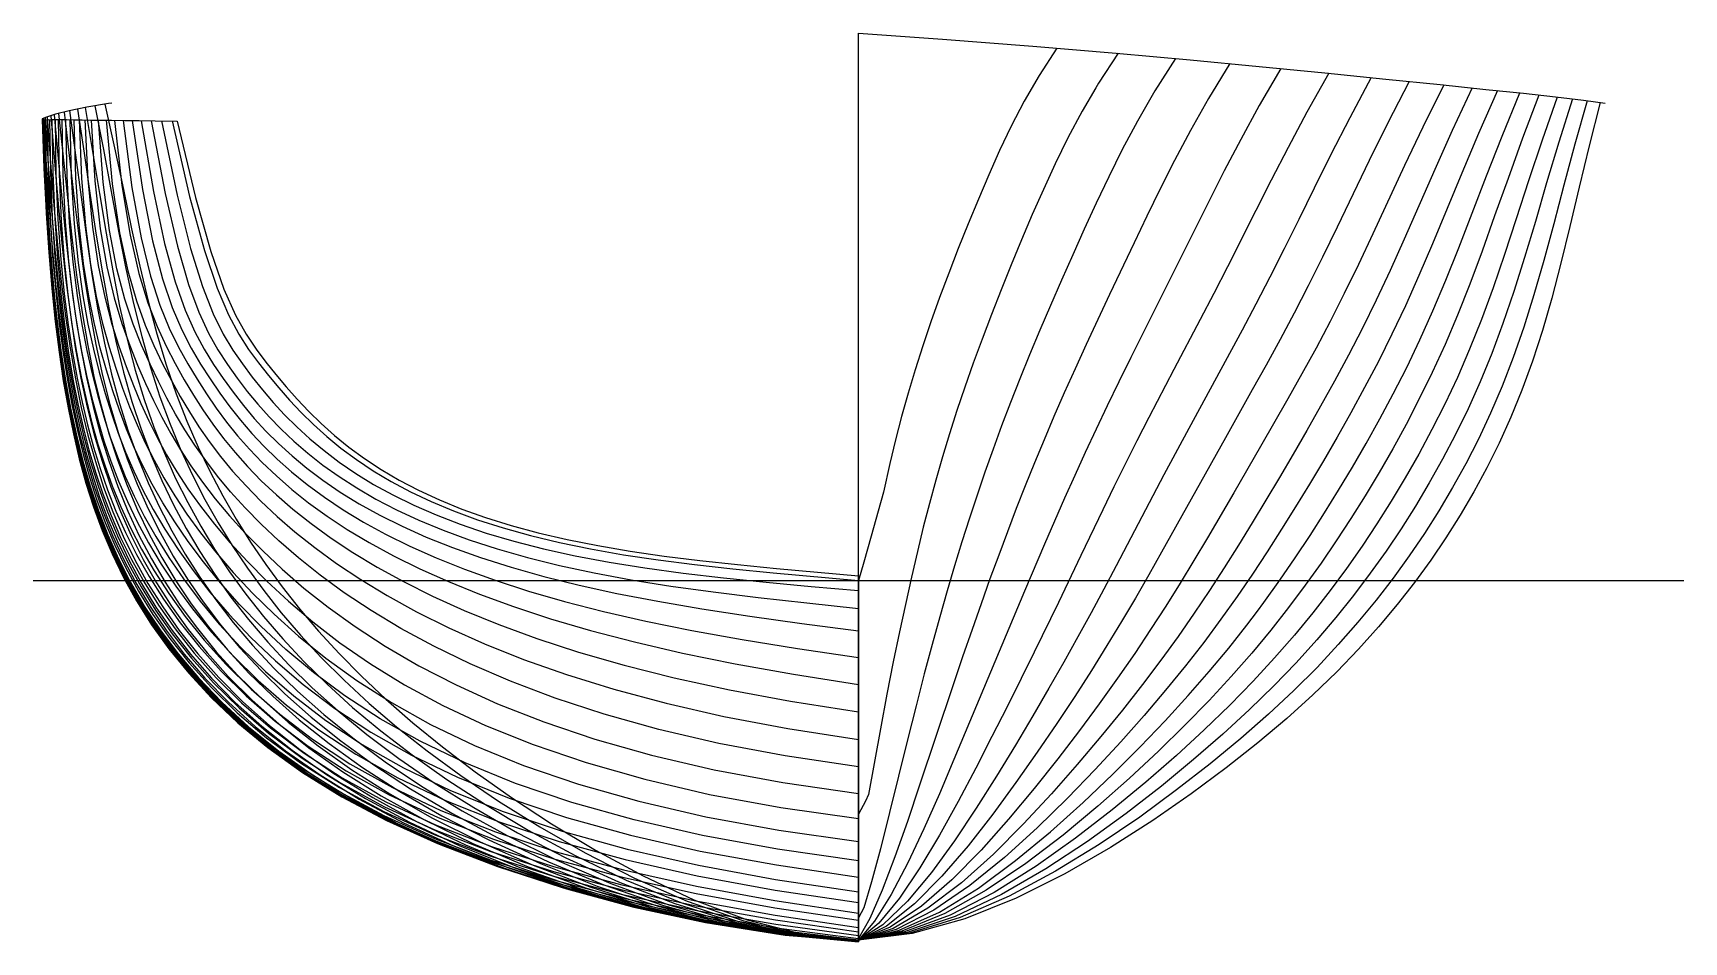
# Model space of a CAD drawing. Header units: metres. Extents: x -6.7 to 6.7, y 0.1 to 7.4.
import ezdxf

# ---------------------------------------------------------------- set-up
doc = ezdxf.new("R2010")
doc.units = ezdxf.units.M

msp = doc.modelspace()

# ---------------------------------------------------------------- linework, layer by layer
at = {"layer": 'EDGES', "color": 253}
for points in [[(0, 0.29896), (0, 0.445247), (0, 0.667269), (0, 0.938603), (0, 1.237254), (0, 1.54566), (0, 1.850691), (0, 2.143646), (0, 2.420259), (0, 2.680504), (0, 2.926524), (0, 3.160554), (0, 3.384736), (0, 3.811632), (0, 4.018148), (0, 4.222416), (0, 4.426084), (0, 4.63052), (0, 4.836653), (0, 5.044955), (0, 5.255441), (0, 5.46767), (0, 5.680744), (0, 5.893308), (0, 6.103593), (0, 6.309884), (0, 6.510982), (0, 6.70625), (0, 6.895614), (0, 7.079558), (0, 7.25913), (0, 7.435937)], [(0, 7.435937), (0.680876, 7.385799), (1.411377, 7.329297), (2.086032, 7.273274), (2.687322, 7.219218), (3.245512, 7.165858), (3.77652, 7.113172), (4.272321, 7.062998), (4.710968, 7.018083), (5.080762, 6.979774), (5.386527, 6.94742), (5.645722, 6.918779), (5.873347, 6.891575), (6.048967, 6.867767)], [(-6.048967, 6.867767), (-6.075681, 6.864145), (-6.251, 6.835554), (-6.395004, 6.806198), (-6.504317, 6.7782), (-6.576745, 6.755227), (-6.612203, 6.740338), (-6.613647, 6.733821), (-6.587095, 6.733076), (-6.540361, 6.734286), (-6.481097, 6.734999), (-6.416458, 6.734523), (-6.35191, 6.733408), (-6.288364, 6.732187), (-6.221439, 6.731055), (-6.143277, 6.72993), (-6.04952, 6.728716), (-5.942201, 6.727414), (-5.827119, 6.726088), (-5.696809, 6.724698), (-5.519534, 6.722975)], [(-5.519534, 6.722975), (-5.370873, 6.104796), (-5.246418, 5.667145), (-5.140092, 5.362137), (-5.046553, 5.149298), (-4.961188, 4.995554), (-4.880117, 4.875242), (-4.800194, 4.770102), (-4.719002, 4.669282), (-4.634831, 4.569025), (-4.546385, 4.469295), (-4.452486, 4.370391), (-4.352052, 4.272641), (-4.244094, 4.176404), (-4.127717, 4.082066), (-4.002118, 3.990043), (-3.866592, 3.900779), (-3.720521, 3.814746), (-3.563352, 3.732395), (-3.394565, 3.654116), (-3.213669, 3.580232), (-3.020208, 3.511001), (-2.813753, 3.446615), (-2.593909, 3.387199), (-2.360311, 3.332812), (-2.112633, 3.283442), (-1.85069, 3.238932), (-1.574537, 3.198911), (-1.284479, 3.162789), (-0.981069, 3.129754), (-0.66511, 3.098774), (0, 3.037749)], [(0, 3.037749), (0, 2.889309), (0, 2.57757), (0, 2.201258), (0, 1.823148), (0, 1.476663), (0, 1.176077), (0, 0.918284), (0, 0.690108), (0, 0.485902), (0, 0.312113), (0, 0.183299), (0, 0.106754), (0, 0.076126), (0, 0.073165), (0, 0.085481), (0, 0.087994), (0, 0.08862), (0, 0.088391)], [(0, 0.088391), (0, 0.088225), (0, 0.087675), (0, 0.088691), (0, 0.096505), (0, 0.123258), (0, 0.182842), (0, 0.261522), (0, 0.29896)]]:
    msp.add_lwpolyline(points, dxfattribs=at)
at = {"layer": 'GRID', "color": 2}
msp.add_lwpolyline([(-6.686454, 3), (6.686454, 3)], dxfattribs=at)
at = {"layer": 'ST1', "color": 80}
msp.add_lwpolyline([(-6.483357, 6.734972), (-6.4756, 6.291361), (-6.45835, 5.915732), (-6.434018, 5.594779), (-6.404496, 5.316874), (-6.371165, 5.072032), (-6.334898, 4.851875), (-6.296065, 4.649626), (-6.254531, 4.460096), (-6.209673, 4.279638), (-6.160544, 4.105532), (-6.106047, 3.935381), (-6.044946, 3.767057), (-5.975869, 3.598698), (-5.897308, 3.428708), (-5.807617, 3.255758), (-5.705014, 3.078786), (-5.587571, 2.897005), (-5.453106, 2.71001), (-5.299075, 2.517878), (-5.122558, 2.321181), (-4.920265, 2.120986), (-4.688528, 1.918857), (-4.423307, 1.716853), (-4.120191, 1.517525), (-3.774474, 1.323879), (-3.382021, 1.138877), (-2.940126, 0.964953), (-2.447597, 0.803965), (-1.904753, 0.657198), (-1.313417, 0.525362), (-0.676906, 0.408584), (0, 0.306405)], dxfattribs=at)
at = {"layer": 'ST10', "color": 80}
msp.add_lwpolyline([(-6.553757, 6.733939), (-6.545707, 6.309416), (-6.530274, 5.941206), (-6.509092, 5.618999), (-6.483407, 5.333744), (-6.454097, 5.077606), (-6.421668, 4.843934), (-6.386267, 4.627245), (-6.347682, 4.423205), (-6.305348, 4.22859), (-6.258434, 4.040868), (-6.205924, 3.857791), (-6.146624, 3.677355), (-6.079162, 3.497804), (-6.001986, 3.317627), (-5.913366, 3.135562), (-5.811395, 2.950593), (-5.693976, 2.761962), (-5.558741, 2.569265), (-5.402963, 2.372541), (-5.223551, 2.172288), (-5.017044, 1.969455), (-4.779622, 1.765447), (-4.507093, 1.562122), (-4.194907, 1.361789), (-3.838242, 1.167178), (-3.433076, 0.981062), (-2.977251, 0.805901), (-2.470571, 0.643804), (-1.914802, 0.496533), (-1.313675, 0.3655), (-0.672868, 0.251767), (0, 0.156025)], dxfattribs=at)
at = {"layer": 'ST11', "color": 80}
msp.add_lwpolyline([(-6.572264, 6.73346), (-6.56358, 6.315339), (-6.548189, 5.949967), (-6.527484, 5.627904), (-6.502516, 5.340852), (-6.474001, 5.081612), (-6.442329, 4.844055), (-6.407569, 4.623098), (-6.369471, 4.414691), (-6.327474, 4.215771), (-6.280768, 4.023903), (-6.228353, 3.836916), (-6.169043, 3.652871), (-6.10147, 3.470064), (-6.024079, 3.287024), (-5.93513, 3.102515), (-5.832696, 2.91554), (-5.714659, 2.725344), (-5.578624, 2.531512), (-5.421841, 2.334058), (-5.241195, 2.133435), (-5.033208, 1.930532), (-4.79404, 1.726676), (-4.519487, 1.523632), (-4.204982, 1.323595), (-3.8457, 1.129172), (-3.437673, 0.943063), (-2.978909, 0.767767), (-2.469498, 0.605547), (-1.911613, 0.458441), (-1.309508, 0.328255), (-0.669509, 0.216562), (0, 0.124688)], dxfattribs=at)
at = {"layer": 'ST12', "color": 80}
msp.add_lwpolyline([(-6.589105, 6.733133), (-6.579435, 6.321362), (-6.56373, 5.958865), (-6.543151, 5.637064), (-6.518552, 5.348398), (-6.490495, 5.086284), (-6.459251, 4.845093), (-6.424809, 4.620128), (-6.386878, 4.407611), (-6.344895, 4.204644), (-6.298064, 4.008891), (-6.245395, 3.818262), (-6.185713, 3.630887), (-6.11765, 3.445118), (-6.039652, 3.259527), (-5.949973, 3.072907), (-5.846681, 2.884276), (-5.727647, 2.692882), (-5.590466, 2.498297), (-5.432382, 2.300503), (-5.25028, 2.099902), (-5.040684, 1.897315), (-4.79976, 1.693981), (-4.523315, 1.491554), (-4.206797, 1.292104), (-3.845402, 1.098094), (-3.435234, 0.912144), (-2.974466, 0.736798), (-2.463449, 0.574506), (-1.904711, 0.42763), (-1.302951, 0.298441), (-0.665039, 0.189114), (0, 0.101718)], dxfattribs=at)
at = {"layer": 'ST13', "color": 80}
msp.add_lwpolyline([(0, 0.729509), (-0.657087, 0.823952), (-1.263012, 0.934901), (-1.817943, 1.061596), (-2.322615, 1.202963), (-2.778368, 1.357595), (-3.187176, 1.523737), (-3.551665, 1.699277), (-3.875124, 1.881747), (-4.161469, 2.068352), (-4.414785, 2.256353), (-4.638862, 2.443439), (-4.837146, 2.62776), (-5.01274, 2.807927), (-5.168399, 2.983009), (-5.306533, 3.152526), (-5.429202, 3.316452), (-5.538136, 3.475205), (-5.634878, 3.62955), (-5.720921, 3.780512), (-5.797729, 3.929367), (-5.866728, 4.077643), (-5.929311, 4.227127), (-5.986828, 4.379859), (-6.040594, 4.538143), (-6.091847, 4.704631), (-6.141413, 4.883321), (-6.191306, 5.09005), (-6.234903, 5.304996), (-6.276676, 5.567824), (-6.31246, 5.882522), (-6.339263, 6.264968), (-6.353331, 6.733432)], dxfattribs=at)
at = {"layer": 'ST14', "color": 80}
msp.add_lwpolyline([(-5.809711, 6.725902), (-5.71143, 6.152443), (-5.620784, 5.730199), (-5.535858, 5.420749), (-5.455083, 5.191765), (-5.377063, 5.016765), (-5.30048, 4.874977), (-5.224044, 4.751285), (-5.146473, 4.636206), (-5.066491, 4.525663), (-4.982836, 4.418478), (-4.894289, 4.313867), (-4.799675, 4.211214), (-4.69786, 4.110073), (-4.587753, 4.010167), (-4.468305, 3.91139), (-4.338512, 3.813807), (-4.197409, 3.717648), (-4.044053, 3.623223), (-3.877504, 3.530834), (-3.696821, 3.440769), (-3.501068, 3.353305), (-3.289307, 3.268708), (-3.060606, 3.187235), (-2.814041, 3.109136), (-2.548671, 3.034648), (-2.263307, 2.963889), (-1.956273, 2.896749), (-1.625377, 2.832861), (-1.267908, 2.771585), (-0.880594, 2.711982), (-0.459526, 2.652788), (0, 2.592389)], dxfattribs=at)
at = {"layer": 'ST15', "color": 80}
msp.add_lwpolyline([(-5.8844, 6.726748), (-5.799949, 6.168855), (-5.717432, 5.753155), (-5.636808, 5.444127), (-5.558005, 5.211779), (-5.480783, 5.031446), (-5.404676, 4.883693), (-5.328957, 4.754276), (-5.252626, 4.634133), (-5.174428, 4.519178), (-5.09299, 4.408014), (-5.006977, 4.299638), (-4.915103, 4.193242), (-4.816131, 4.088201), (-4.708871, 3.984086), (-4.592183, 3.880653), (-4.464976, 3.777854), (-4.326202, 3.67582), (-4.174832, 3.574783), (-4.009814, 3.47498), (-3.830081, 3.376655), (-3.634545, 3.280052), (-3.422101, 3.185421), (-3.19163, 3.09302), (-2.942, 3.003113), (-2.672041, 2.91597), (-2.380243, 2.831788), (-2.064446, 2.750616), (-1.721804, 2.672319), (-1.348764, 2.596554), (-0.941026, 2.522745), (-0.493463, 2.450075), (0, 2.377481)], dxfattribs=at)
at = {"layer": 'ST16', "color": 80}
msp.add_lwpolyline([(-5.957018, 6.727593), (-5.88577, 6.185145), (-5.811189, 5.775931), (-5.73497, 5.467327), (-5.658405, 5.231643), (-5.58231, 5.046002), (-5.506998, 4.892278), (-5.432262, 4.757082), (-5.357371, 4.631767), (-5.281099, 4.512242), (-5.201979, 4.396896), (-5.118575, 4.28452), (-5.029504, 4.174107), (-4.933433, 4.064862), (-4.829081, 3.956195), (-4.715219, 3.847727), (-4.590669, 3.739285), (-4.454302, 3.630899), (-4.304991, 3.522716), (-4.141567, 3.414918), (-3.962819, 3.307709), (-3.767494, 3.201323), (-3.554298, 3.096018), (-3.321901, 2.992082), (-3.068941, 2.889824), (-2.793996, 2.789577), (-2.495244, 2.691656), (-2.170109, 2.596303), (-1.815213, 2.503662), (-1.426336, 2.413757), (-0.998373, 2.326479), (-0.525279, 2.241596), (0, 2.158796)], dxfattribs=at)
at = {"layer": 'ST17', "color": 80}
msp.add_lwpolyline([(-5.560078, 6.723369), (-5.418032, 6.110493), (-5.298381, 5.674348), (-5.195406, 5.368292), (-5.104114, 5.152943), (-5.020213, 4.996131), (-4.940093, 4.872858), (-4.860824, 4.76529), (-4.78014, 4.66275), (-4.696421, 4.561417), (-4.608419, 4.461073), (-4.51499, 4.361846), (-4.415067, 4.263917), (-4.307668, 4.167516), (-4.191885, 4.072928), (-4.066892, 3.980488), (-3.931941, 3.890586), (-3.786359, 3.803659), (-3.629528, 3.720145), (-3.460857, 3.640432), (-3.279781, 3.564856), (-3.085764, 3.493699), (-2.878295, 3.427193), (-2.656892, 3.365516), (-2.421099, 3.308795), (-2.170499, 3.2571), (-1.904785, 3.210356), (-1.623841, 3.168258), (-1.327742, 3.130262), (-1.016758, 3.095584), (-0.691349, 3.063198), (0, 3)], dxfattribs=at)
at = {"layer": 'ST18', "color": 80}
msp.add_lwpolyline([(-5.646923, 6.724213), (-5.519046, 6.122697), (-5.409686, 5.689779), (-5.313889, 5.381474), (-5.227413, 5.160753), (-5.146646, 4.997367), (-5.068564, 4.867751), (-4.990694, 4.754983), (-4.9111, 4.648759), (-4.82835, 4.545121), (-4.7413, 4.443461), (-4.648874, 4.343544), (-4.550048, 4.245228), (-4.443845, 4.148477), (-4.329336, 4.053353), (-4.205639, 3.960021), (-4.071919, 3.868751), (-3.927386, 3.779909), (-3.771278, 3.693904), (-3.602856, 3.611121), (-3.421395, 3.53192), (-3.226188, 3.456639), (-3.016546, 3.38559), (-2.791802, 3.319069), (-2.551309, 3.257348), (-2.29445, 3.200674), (-2.02066, 3.149145), (-1.729451, 3.102598), (-1.420413, 3.060589), (-1.093205, 3.022391), (-0.747553, 2.986996), (-0.383224, 2.953105), (0, 2.919141)], dxfattribs=at)
at = {"layer": 'ST19', "color": 80}
msp.add_lwpolyline([(-5.730514, 6.725057), (-5.617035, 6.136576), (-5.517254, 5.708313), (-5.427386, 5.39895), (-5.344309, 5.173769), (-5.265389, 5.004401), (-5.188376, 4.868679), (-5.111356, 4.750579), (-5.032726, 4.640194), (-4.951171, 4.533477), (-4.865541, 4.429502), (-4.774733, 4.327728), (-4.677681, 4.227755), (-4.573351, 4.12932), (-4.460751, 4.0323), (-4.338921, 3.936717), (-4.20694, 3.842733), (-4.06392, 3.750647), (-3.908997, 3.660823), (-3.741318, 3.573614), (-3.56004, 3.489362), (-3.364327, 3.408393), (-3.153357, 3.331023), (-2.92632, 3.25756), (-2.682417, 3.188304), (-2.420862, 3.123541), (-2.140785, 3.063427), (-1.841148, 3.00786), (-1.520733, 2.956462), (-1.178139, 2.908564), (-0.811769, 2.863187), (-0.41978, 2.819026), (0, 2.774429)], dxfattribs=at)
at = {"layer": 'ST2', "color": 80}
for points in [[(2.102382, 7.271804), (1.944854, 7.029564), (1.922338, 6.991111), (1.811196, 6.802367), (1.695487, 6.585611), (1.592387, 6.375548), (1.497595, 6.16931), (1.407962, 5.964895), (1.321475, 5.761168), (1.237233, 5.557855), (1.155364, 5.35549), (1.076445, 5.154901), (1.000938, 4.956691), (0.929145, 4.761188), (0.861213, 4.568435), (0.797134, 4.378179), (0.736756, 4.189859), (0.679788, 4.002583), (0.625813, 3.815123), (0.574331, 3.625954), (0.524799, 3.433318), (0.476656, 3.235233), (0.42933, 3.029498), (0.33272, 2.58534), (0.281842, 2.341425), (0.229878, 2.079301), (0.176953, 1.798875), (0.081379, 1.267252), (0.057486, 1.214061), (0, 1.109216)], [(-6.508401, 6.734671), (-6.500782, 6.297411), (-6.484384, 5.924132), (-6.46135, 5.602563), (-6.43335, 5.321972), (-6.401591, 5.073118), (-6.366826, 4.848222), (-6.329349, 4.640949), (-6.289004, 4.446401), (-6.245194, 4.261062), (-6.197019, 4.082263), (-6.143411, 3.907648), (-6.083152, 3.73512), (-6.01487, 3.562846), (-5.937038, 3.389254), (-5.847978, 3.213032), (-5.745858, 3.033135), (-5.628682, 2.848787), (-5.494193, 2.659583), (-5.339774, 2.465593), (-5.162433, 2.267371), (-4.958808, 2.065952), (-4.725164, 1.862857), (-4.457395, 1.660087), (-4.151024, 1.46013), (-3.80129, 1.265912), (-3.404083, 1.080341), (-2.956882, 0.905852), (-2.458843, 0.744361), (-1.910798, 0.597269), (-1.315257, 0.465458), (-0.676388, 0.34929), (0, 0.248599)]]:
    msp.add_lwpolyline(points, dxfattribs=at)
at = {"layer": 'ST20', "color": 80}
msp.add_lwpolyline([(-6.21597, 6.730976), (-6.185683, 6.23967), (-6.141424, 5.850635), (-6.087825, 5.540957), (-6.028575, 5.290799), (-5.966416, 5.083438), (-5.903149, 4.905294), (-5.839633, 4.745966), (-5.775787, 4.598249), (-5.710635, 4.458034), (-5.642733, 4.322951), (-5.570608, 4.191009), (-5.492799, 4.060467), (-5.407857, 3.929834), (-5.314348, 3.797866), (-5.210849, 3.663569), (-5.095957, 3.526193), (-4.968271, 3.385236), (-4.826287, 3.240451), (-4.668285, 3.09186), (-4.492319, 2.93975), (-4.296222, 2.784677), (-4.07761, 2.627458), (-3.83388, 2.46918), (-3.562224, 2.311188), (-3.259635, 2.155086), (-2.922978, 2.002655), (-2.54904, 1.855774), (-2.134523, 1.716405), (-1.676014, 1.586595), (-1.169954, 1.468468), (-0.612604, 1.364235), (0, 1.276202)], dxfattribs=at)
at = {"layer": 'ST21', "color": 80}
msp.add_lwpolyline([(-6.266713, 6.731821), (-6.243265, 6.249098), (-6.205832, 5.86281), (-6.158849, 5.551732), (-6.105861, 5.29746), (-6.049522, 5.08443), (-5.991586, 4.899943), (-5.932906, 4.734192), (-5.873427, 4.580277), (-5.812227, 4.434116), (-5.747922, 4.29322), (-5.679089, 4.155469), (-5.604302, 4.018996), (-5.52213, 3.882184), (-5.431148, 3.74367), (-5.329928, 3.602335), (-5.217046, 3.457311), (-5.091071, 3.307977), (-4.950435, 3.154006), (-4.793304, 2.995406), (-4.61757, 2.832529), (-4.420854, 2.666064), (-4.200504, 2.497041), (-3.953599, 2.326832), (-3.676957, 2.15715), (-3.367159, 1.990034), (-3.020753, 1.827676), (-2.634452, 1.672245), (-2.205136, 1.525881), (-1.729839, 1.390687), (-1.205714, 1.268751), (-0.630004, 1.162148), (0, 1.072966)], dxfattribs=at)
at = {"layer": 'ST22', "color": 80}
msp.add_lwpolyline([(-6.311943, 6.73264), (-6.293775, 6.257398), (-6.262112, 5.873232), (-6.221075, 5.560445), (-6.173959, 5.301935), (-6.123231, 5.083199), (-6.070522, 4.892352), (-6.016621, 4.720137), (-5.96147, 4.559948), (-5.904193, 4.407738), (-5.843477, 4.260929), (-5.77795, 4.117295), (-5.706219, 3.97487), (-5.626875, 3.831939), (-5.538491, 3.687038), (-5.439627, 3.538953), (-5.328827, 3.38672), (-5.204612, 3.229624), (-5.06534, 3.067277), (-4.909066, 2.899687), (-4.733529, 2.727267), (-4.536153, 2.550837), (-4.314047, 2.371624), (-4.064007, 2.191265), (-3.78252, 2.011807), (-3.465801, 1.835683), (-3.110129, 1.665436), (-2.71218, 1.503437), (-2.269046, 1.351864), (-1.77822, 1.212708), (-1.237574, 1.087782), (-0.645326, 0.978737), (0, 0.887081)], dxfattribs=at)
at = {"layer": 'ST23', "color": 80}
msp.add_lwpolyline([(-6.026674, 6.728439), (-5.967125, 6.200572), (-5.900152, 5.797388), (-5.828723, 5.489004), (-5.755147, 5.249921), (-5.681043, 5.058962), (-5.607324, 4.89925), (-5.534195, 4.758213), (-5.461155, 4.627593), (-5.387029, 4.50329), (-5.310315, 4.383482), (-5.229526, 4.266745), (-5.14322, 4.151876), (-5.050001, 4.037894), (-4.948518, 3.924042), (-4.837465, 3.809783), (-4.715583, 3.694804), (-4.581654, 3.579009), (-4.434441, 3.462446), (-4.272633, 3.345239), (-4.094839, 3.227583), (-3.899591, 3.109737), (-3.685348, 2.992031), (-3.450496, 2.874863), (-3.193357, 2.758696), (-2.912161, 2.644058), (-2.604765, 2.531537), (-2.268349, 2.42176), (-1.899375, 2.315376), (-1.493556, 2.213026), (-1.045815, 2.115339), (-0.550234, 2.022932), (0, 1.936446)], dxfattribs=at)
at = {"layer": 'ST24', "color": 80}
msp.add_lwpolyline([(-6.093435, 6.729285), (-6.044589, 6.21488), (-5.985223, 5.817112), (-5.919195, 5.508648), (-5.849535, 5.266037), (-5.778437, 5.069701), (-5.707257, 4.903941), (-5.636517, 4.756957), (-5.565905, 4.620862), (-5.494313, 4.491546), (-5.420237, 4.366989), (-5.34217, 4.24556), (-5.258641, 4.125864), (-5.168216, 4.006741), (-5.069494, 3.887263), (-4.961113, 3.766739), (-4.841746, 3.644709), (-4.710098, 3.520944), (-4.56483, 3.395396), (-4.404486, 3.268145), (-4.227491, 3.139395), (-4.032147, 3.009477), (-3.816644, 2.87884), (-3.579058, 2.748058), (-3.31736, 2.617819), (-3.029404, 2.488927), (-2.712724, 2.362304), (-2.36433, 2.238981), (-1.98066, 2.120084), (-1.557549, 2.006821), (-1.090185, 1.900476), (-0.573073, 1.802415), (0, 1.714122)], dxfattribs=at)
at = {"layer": 'ST25', "color": 80}
msp.add_lwpolyline([(0, 1.491826), (-0.593742, 1.579997), (-1.13149, 1.681898), (-1.618438, 1.795356), (-2.059295, 1.918338), (-2.458321, 2.048939), (-2.536162, 2.078337), (-2.819336, 2.185321), (-3.14584, 2.325839), (-3.440964, 2.46903), (-3.707502, 2.613582), (-3.948021, 2.758348), (-4.164931, 2.902359), (-4.360492, 3.044828), (-4.536802, 3.18515), (-4.695796, 3.322906), (-4.839241, 3.457866), (-4.968735, 3.589991), (-5.085711, 3.719433), (-5.19153, 3.84656), (-5.28757, 3.971984), (-5.375236, 4.096554), (-5.455957, 4.221364), (-5.531187, 4.347751), (-5.602403, 4.477295), (-5.671105, 4.611822), (-5.738774, 4.753539), (-5.806446, 4.906562), (-5.874278, 5.078419), (-5.941513, 5.280179), (-6.006475, 5.526425), (-6.066573, 5.835229), (-6.118296, 6.228136), (-6.157218, 6.73013)], dxfattribs=at)
at = {"layer": 'ST26', "color": 80}
msp.add_lwpolyline([(-6.612798, 6.737655), (-6.596667, 6.348883), (-6.577201, 5.997404), (-6.554581, 5.677572), (-6.528843, 5.384352), (-6.499886, 5.113301), (-6.467484, 4.860544), (-6.431289, 4.622755), (-6.390835, 4.397143), (-6.345537, 4.181424), (-6.294664, 3.973654), (-6.237304, 3.772059), (-6.172363, 3.575029), (-6.098567, 3.381112), (-6.014459, 3.18902), (-5.9184, 2.99763), (-5.808573, 2.80598), (-5.682973, 2.613284), (-5.539332, 2.419004), (-5.375036, 2.222935), (-5.187122, 2.025205), (-4.972276, 1.826281), (-4.726833, 1.62696), (-4.44678, 1.428374), (-4.12775, 1.231986), (-3.765139, 1.039602), (-3.355363, 0.853502), (-2.89711, 0.676571), (-2.39146, 0.512317), (-1.841876, 0.364876), (-1.254214, 0.239004), (-0.636712, 0.140085), (0, 0.074119)], dxfattribs=at)
at = {"layer": 'ST27', "color": 80}
msp.add_lwpolyline([(5.658139, 6.917295), (5.5367, 6.567686), (5.428198, 6.239436), (5.328205, 5.931394), (5.232985, 5.642289), (5.13952, 5.370763), (5.045531, 5.115376), (4.949492, 4.874601), (4.850641, 4.646821), (4.748941, 4.43033), (4.644638, 4.223419), (4.537808, 4.024472), (4.428312, 3.831973), (4.3158, 3.644507), (4.199708, 3.46076), (4.079261, 3.279518), (3.953473, 3.099669), (3.821149, 2.920197), (3.680908, 2.740107), (3.531204, 2.558356), (3.370327, 2.373843), (3.196402, 2.185412), (3.007391, 1.991852), (2.801091, 1.791896), (2.575136, 1.584224), (2.32706, 1.367612), (2.055049, 1.142596), (1.758695, 0.913136), (1.439053, 0.686767), (1.098648, 0.474597), (0.741466, 0.29131), (0.37295, 0.155165), (0, 0.087996)], dxfattribs=at)
at = {"layer": 'ST28', "color": 80}
msp.add_lwpolyline([(5.511859, 6.933571), (5.379062, 6.584312), (5.261035, 6.258488), (5.152931, 5.954077), (5.050698, 5.669115), (4.951089, 5.401702), (4.851679, 5.15001), (4.750868, 4.912277), (4.647885, 4.686797), (4.542746, 4.471918), (4.435773, 4.266055), (4.327105, 4.067705), (4.216659, 3.875452), (4.104124, 3.687966), (3.988967, 3.504004), (3.870428, 3.32241), (3.747526, 3.142115), (3.619063, 2.96213), (3.483657, 2.781473), (3.339782, 2.599091), (3.185766, 2.413858), (3.019793, 2.224572), (2.839905, 2.029957), (2.643995, 1.828666), (2.429811, 1.619278), (2.195016, 1.400451), (1.937889, 1.172618), (1.658024, 0.939677), (1.356396, 0.709141), (1.035357, 0.492139), (0.698642, 0.303418), (0.35136, 0.161341), (0, 0.087888)], dxfattribs=at)
at = {"layer": 'ST29', "color": 80}
msp.add_lwpolyline([(0, 0.087792), (0.329491, 0.167835), (0.655285, 0.31599), (0.97129, 0.510185), (1.272723, 0.732), (1.556101, 0.966658), (1.819241, 1.203033), (2.061254, 1.433647), (2.282547, 1.654675), (2.484756, 1.865785), (2.670093, 2.06843), (2.840701, 2.264127), (2.998592, 2.454304), (3.145649, 2.640294), (3.230833, 2.753281), (3.283565, 2.823364), (3.413916, 3.004681), (3.538311, 3.185268), (3.658132, 3.366094), (3.774583, 3.548116), (3.888637, 3.732359), (4.001035, 3.919921), (4.112276, 4.111972), (4.222625, 4.309756), (4.332106, 4.514588), (4.440505, 4.727855), (4.547418, 4.951019), (4.652769, 5.185678), (4.757326, 5.433626), (4.862754, 5.696864), (4.971616, 5.977611), (5.087372, 6.278306), (5.214386, 6.601616), (5.357924, 6.950447)], dxfattribs=at)
at = {"layer": 'ST3', "color": 80}
for points in [[(2.566627, 7.230069), (2.400809, 6.96669), (2.259638, 6.722188), (2.136637, 6.491673), (2.026412, 6.271009), (1.924665, 6.056872), (1.828194, 5.846792), (1.734904, 5.63919), (1.643805, 5.433395), (1.554963, 5.229605), (1.46891, 5.028371), (1.386068, 4.830065), (1.306691, 4.634832), (1.23088, 4.442582), (1.158577, 4.252983), (1.089579, 4.065454), (1.023539, 3.879151), (0.959978, 3.692962), (0.898328, 3.505506), (0.837978, 3.315144), (0.778287, 3.119973), (0.71859, 2.917831), (0.658212, 2.706292), (0.596494, 2.482662), (0.532814, 2.243972), (0.466642, 1.987164), (0.397723, 1.711264), (0.251549, 1.120766), (0.177239, 0.82798), (0.106013, 0.560916), (0.042717, 0.350396), (0, 0.267669)], [(-6.533445, 6.734369), (-6.525965, 6.30346), (-6.510419, 5.932531), (-6.488681, 5.610347), (-6.462203, 5.327069), (-6.432018, 5.074204), (-6.398753, 4.844569), (-6.362633, 4.632273), (-6.323477, 4.432706), (-6.280716, 4.242485), (-6.233493, 4.058995), (-6.180775, 3.879915), (-6.121358, 3.703183), (-6.05387, 3.526994), (-5.976768, 3.349799), (-5.888339, 3.170307), (-5.786701, 2.987485), (-5.669792, 2.800568), (-5.53528, 2.609156), (-5.380473, 2.413309), (-5.202308, 2.213562), (-4.997351, 2.010918), (-4.761801, 1.806856), (-4.491483, 1.603321), (-4.181858, 1.402734), (-3.828107, 1.207944), (-3.426146, 1.021805), (-2.973638, 0.846752), (-2.470088, 0.684758), (-1.916843, 0.537339), (-1.317096, 0.405553), (-0.67587, 0.289996), (0, 0.190793)]]:
    msp.add_lwpolyline(points, dxfattribs=at)
at = {"layer": 'ST30', "color": 80}
msp.add_lwpolyline([(6.006448, 6.873531), (5.917804, 6.521404), (5.837952, 6.186493), (5.763156, 5.869429), (5.690222, 5.570401), (5.616544, 5.289176), (5.540127, 5.025113), (5.459611, 4.777158), (5.374285, 4.543844), (5.28406, 4.323305), (5.189081, 4.113535), (5.089328, 3.912647), (4.984577, 3.718893), (4.874406, 3.530668), (4.758187, 3.346509), (4.635093, 3.165092), (4.504096, 2.985236), (4.363966, 2.805897), (4.213265, 2.6261), (4.050334, 2.444879), (3.873292, 2.261269), (3.680042, 2.074305), (3.468263, 1.883026), (3.235416, 1.686471), (2.97874, 1.483681), (2.695338, 1.273835), (2.383077, 1.057775), (2.041496, 0.83952), (1.671885, 0.62641), (1.27728, 0.429104), (0.862463, 0.261581), (0.433952, 0.141144), (0, 0.088414)], dxfattribs=at)
at = {"layer": 'ST31', "color": 80}
msp.add_lwpolyline([(5.902133, 6.887672), (5.803259, 6.536736), (5.714335, 6.20395), (5.631458, 5.889517), (5.551304, 5.593278), (5.471163, 5.314736), (5.388968, 5.053064), (5.303312, 4.807103), (5.213468, 4.57536), (5.119355, 4.356018), (5.021139, 4.147153), (4.918824, 3.94695), (4.812209, 3.753723), (4.700892, 3.565916), (4.584271, 3.382099), (4.46154, 3.200976), (4.331693, 3.021377), (4.193523, 2.842257), (4.045623, 2.662625), (3.88638, 2.481481), (3.713983, 2.297804), (3.526415, 2.110555), (3.321458, 1.918677), (3.096692, 1.721098), (2.849494, 1.516725), (2.577115, 1.30459), (2.277536, 1.085434), (1.95032, 0.863277), (1.596683, 0.645571), (1.219496, 0.443195), (0.823275, 0.270456), (0.414178, 0.145093), (0, 0.088274)], dxfattribs=at)
at = {"layer": 'ST32', "color": 80}
msp.add_lwpolyline([(5.782967, 6.902377), (5.672723, 6.55219), (5.573954, 6.221654), (5.482498, 5.910342), (5.394818, 5.617568), (5.308044, 5.342425), (5.219993, 5.083792), (5.129192, 4.840337), (5.034889, 4.610511), (4.937024, 4.392551), (4.835797, 4.18464), (4.731247, 3.985058), (4.623199, 3.792204), (4.511278, 3.604588), (4.394895, 3.420838), (4.27326, 3.239696), (4.145376, 3.060021), (4.01004, 2.880778), (3.865859, 2.700976), (3.711256, 2.519587), (3.544469, 2.335549), (3.363557, 2.147761), (3.166393, 1.955084), (2.950669, 1.756346), (2.713891, 1.550334), (2.453457, 1.335949), (2.167453, 1.113827), (1.855459, 0.887966), (1.518616, 0.665872), (1.159622, 0.45856), (0.782731, 0.280556), (0.393742, 0.149898), (0, 0.088135)], dxfattribs=at)
at = {"layer": 'ST33', "color": 80}
msp.add_lwpolyline([(4.459768, 7.043805), (4.287189, 6.708885), (4.136698, 6.404224), (3.877065, 5.864368), (3.75847, 5.620284), (3.642978, 5.38868), (3.528706, 5.166897), (3.414881, 4.95302), (3.301769, 4.745849), (3.190059, 4.544554), (2.97253, 4.156339), (2.455442, 3.230454), (2.350745, 3.045959), (2.242876, 2.859332), (2.130457, 2.669263), (2.012042, 2.474266), (1.886107, 2.272681), (1.751055, 2.062675), (1.60521, 1.842243), (1.446852, 1.609375), (1.274687, 1.363893), (1.088323, 1.109283), (0.888342, 0.852846), (0.676335, 0.605689), (0.454939, 0.382705), (0.227877, 0.202559), (0, 0.087671)], dxfattribs=at)
at = {"layer": 'ST34', "color": 80}
msp.add_lwpolyline([(4.152726, 7.075101), (3.978621, 6.748697), (3.826928, 6.451914), (3.691176, 6.179148), (3.566088, 5.925453), (3.447541, 5.686595), (3.332539, 5.459107), (3.219199, 5.240319), (3.106741, 5.0284), (2.674376, 4.232963), (2.473034, 3.857274), (2.08578, 3.118772), (1.986562, 2.93128), (1.883969, 2.740148), (1.776675, 2.543786), (1.663287, 2.340412), (1.542344, 2.128042), (1.412314, 1.904499), (1.271629, 1.667582), (1.1191, 1.416951), (0.954357, 1.156015), (0.777925, 0.892079), (0.591274, 0.636326), (0.396867, 0.403792), (0.198228, 0.213345), (0, 0.087668)], dxfattribs=at)
at = {"layer": 'ST35', "color": 80}
msp.add_lwpolyline([(1.607526, 7.313009), (1.463999, 7.093154), (1.34237, 6.884458), (1.236642, 6.682631), (1.141974, 6.484328), (1.054638, 6.287104), (0.971976, 6.089379), (0.889238, 5.890838), (0.808587, 5.691334), (0.730739, 5.49166), (0.656351, 5.292882), (0.585938, 5.095788), (0.519836, 4.90084), (0.458205, 4.708164), (0.401035, 4.51754), (0.348161, 4.328382), (0.29927, 4.139721), (0.253924, 3.950188), (0.203202, 3.717482), (0.158484, 3.562372), (0.101868, 3.360601), (0.043107, 3.150724), (0, 3)], dxfattribs=at)
at = {"layer": 'ST36', "color": 80}
msp.add_lwpolyline([(5.175578, 6.969741), (5.022071, 6.622114), (4.886902, 6.301983), (4.649693, 5.7295), (4.539251, 5.470814), (4.430303, 5.226906), (4.32111, 4.995543), (4.210903, 4.77485), (4.099824, 4.563293), (3.988371, 4.359545), (3.876842, 4.162343), (3.765284, 3.970481), (3.653493, 3.782809), (3.541016, 3.598235), (3.427146, 3.415724), (3.310931, 3.234297), (3.191177, 3.053029), (3.066515, 2.870963), (2.935463, 2.68704), (2.79643, 2.500082), (2.647718, 2.308804), (2.487518, 2.111808), (2.31391, 1.907583), (2.124859, 1.694512), (1.918268, 1.471024), (1.692582, 1.237338), (1.447395, 0.997192), (1.18351, 0.758003), (0.902954, 0.530864), (0.60898, 0.33054), (0.306082, 0.175466), (0, 0.087739)], dxfattribs=at)
at = {"layer": 'ST37', "color": 80}
msp.add_lwpolyline([(4.97021, 6.991227), (4.808852, 6.645859), (4.667264, 6.329539), (4.4202, 5.766529), (4.305885, 5.51243), (4.193597, 5.272515), (4.081548, 5.044349), (3.96898, 4.825995), (3.856104, 4.616), (3.743507, 4.413178), (3.631571, 4.216401), (3.520414, 4.024575), (3.409895, 3.836648), (3.29961, 3.651607), (3.188891, 3.468476), (3.076814, 3.286326), (2.962201, 3.104257), (2.843703, 2.921327), (2.719869, 2.736464), (2.58916, 2.548466), (2.449938, 2.355999), (2.300476, 2.157597), (2.138947, 1.951666), (1.963425, 1.736481), (1.771931, 1.510351), (1.562988, 1.273379), (1.336186, 1.029218), (1.092246, 0.785231), (0.833035, 0.552483), (0.561584, 0.345733), (0.282103, 0.183428), (0, 0.087696)], dxfattribs=at)
at = {"layer": 'ST38', "color": 80}
msp.add_lwpolyline([(4.739903, 7.015086), (4.570669, 6.673479), (4.422844, 6.36211), (4.166761, 5.809957), (4.049162, 5.56081), (3.934197, 5.325107), (3.820004, 5.100256), (3.705809, 4.884298), (3.591859, 4.675887), (3.478809, 4.474), (3.256921, 4.08589), (3.040519, 3.712316), (2.825734, 3.345909), (2.716593, 3.16317), (2.604605, 2.9795), (2.488381, 2.793806), (2.36645, 2.604839), (2.237261, 2.411197), (2.099178, 2.211328), (1.950483, 2.003528), (1.789367, 1.785943), (1.613974, 1.556732), (1.422913, 1.315863), (1.215781, 1.066899), (0.993228, 0.81716), (0.75698, 0.577708), (0.509864, 0.363343), (0.255834, 0.192588), (0, 0.08768)], dxfattribs=at)
at = {"layer": 'ST39', "color": 80}
msp.add_lwpolyline([(-6.103632, 6.859587), (-6.025218, 6.50615), (-5.954373, 6.169279), (-5.887533, 5.849894), (-5.821658, 5.548441), (-5.754269, 5.264896), (-5.683468, 4.998761), (-5.60796, 4.749062), (-5.527063, 4.514346), (-5.440683, 4.292705), (-5.34894, 4.082065), (-5.251789, 3.880478), (-5.148983, 3.686147), (-5.040074, 3.497428), (-4.924414, 3.312826), (-4.801154, 3.131), (-4.669242, 2.950762), (-4.527428, 2.771069), (-4.37424, 2.590965), (-4.207969, 2.409523), (-4.026668, 2.225837), (-3.828152, 2.039025), (-3.609995, 1.848225), (-3.369538, 1.652597), (-3.103879, 1.451324), (-2.809967, 1.243743), (-2.485552, 1.030796), (-2.130146, 0.81649), (-1.745102, 0.608027), (-1.333615, 0.415806), (-0.900718, 0.253421), (-0.453279, 0.137665), (0, 0.088524)], dxfattribs=at)
at = {"layer": 'ST4', "color": 80}
for points in [[(3.006778, 7.18868), (2.835968, 6.905944), (2.689385, 6.645656), (2.560572, 6.402672), (2.444185, 6.172515), (2.33598, 5.951468), (2.232803, 5.73665), (2.034378, 5.318697), (1.844759, 4.913292), (1.754328, 4.715613), (1.667207, 4.521244), (1.583472, 4.329924), (1.50303, 4.141208), (1.425622, 3.954459), (1.350827, 3.768848), (1.278071, 3.583342), (1.206677, 3.396682), (1.135914, 3.207354), (1.065009, 3.01358), (0.993146, 2.813323), (0.919476, 2.60428), (0.843124, 2.383875), (0.763202, 2.149258), (0.495009, 1.342704), (0.396125, 1.050192), (0.294223, 0.761617), (0.191659, 0.492708), (0.091936, 0.263332), (0, 0.10156)], [(-6.388768, 6.734045), (-6.377013, 6.27181), (-6.353367, 5.8909), (-6.321217, 5.574356), (-6.283255, 5.307419), (-6.241481, 5.077515), (-6.197202, 4.874238), (-6.151026, 4.689364), (-6.102862, 4.516852), (-6.051936, 4.352774), (-5.997088, 4.194436), (-5.937065, 4.039489), (-5.870546, 3.885845), (-5.796148, 3.731679), (-5.712424, 3.575421), (-5.617868, 3.415762), (-5.510912, 3.251648), (-5.38992, 3.082288), (-5.253046, 2.907256), (-5.098101, 2.726592), (-4.922534, 2.540816), (-4.723433, 2.350924), (-4.497525, 2.158399), (-4.241174, 1.965203), (-3.950387, 1.773787), (-3.620866, 1.58705), (-3.248585, 1.4079), (-2.830356, 1.238823), (-2.363881, 1.081841), (-1.847742, 0.938512), (-1.281389, 0.809933), (-0.66511, 0.696753), (0, 0.599182)]]:
    msp.add_lwpolyline(points, dxfattribs=at)
at = {"layer": 'ST40', "color": 80}
msp.add_lwpolyline([(-6.570863, 6.757092), (-6.544269, 6.385401), (-6.517268, 6.040941), (-6.488849, 5.720915), (-6.458063, 5.422718), (-6.424042, 5.143908), (-6.386007, 4.882187), (-6.343273, 4.635386), (-6.295254, 4.401449), (-6.241455, 4.178429), (-6.18134, 3.9645), (-6.114206, 3.757969), (-6.039172, 3.557279), (-5.955182, 3.361009), (-5.861001, 3.167878), (-5.755219, 2.976742), (-5.636253, 2.786594), (-5.502341, 2.596573), (-5.351467, 2.406005), (-5.181286, 2.214456), (-4.989119, 2.021729), (-4.771951, 1.827872), (-4.526435, 1.633167), (-4.248885, 1.438138), (-3.93528, 1.243544), (-3.581375, 1.050434), (-3.183946, 0.860705), (-2.74205, 0.677659), (-2.257133, 0.506063), (-1.733031, 0.352144), (-1.175981, 0.223588), (-0.594621, 0.129541), (0, 0.080607)], dxfattribs=at)
at = {"layer": 'ST41', "color": 80}
msp.add_lwpolyline([(-6.543316, 6.76583), (-6.513253, 6.396905), (-6.483587, 6.05317), (-6.452957, 5.73251), (-6.420132, 5.432889), (-6.384028, 5.152326), (-6.343717, 4.888871), (-6.298435, 4.640588), (-6.247586, 4.405544), (-6.190725, 4.181809), (-6.127405, 3.967521), (-6.057011, 3.760948), (-5.978745, 3.560499), (-5.891632, 3.364719), (-5.794515, 3.172297), (-5.68606, 2.982062), (-5.564754, 2.792984), (-5.428903, 2.604177), (-5.276558, 2.414933), (-5.10545, 2.22476), (-4.912979, 2.03338), (-4.696217, 1.840729), (-4.451908, 1.64696), (-4.176464, 1.452435), (-3.86597, 1.257732), (-3.516288, 1.063702), (-3.124293, 0.872137), (-2.689109, 0.686447), (-2.212218, 0.511716), (-1.697464, 0.354706), (-1.151057, 0.223856), (-0.581581, 0.12928), (0, 0.082765)], dxfattribs=at)
at = {"layer": 'ST42', "color": 80}
msp.add_lwpolyline([(-6.515769, 6.774567), (-6.449906, 6.0654), (-6.417065, 5.744104), (-6.382201, 5.443059), (-6.344014, 5.160744), (-6.301427, 4.895555), (-6.253598, 4.64579), (-6.199917, 4.409638), (-6.139995, 4.185189), (-6.073471, 3.970542), (-5.999816, 3.763928), (-5.918318, 3.563719), (-5.828082, 3.368429), (-5.728029, 3.176717), (-5.616901, 2.987383), (-5.493255, 2.799374), (-5.355464, 2.61178), (-5.201649, 2.423861), (-5.029614, 2.235065), (-4.836839, 2.04503), (-4.620483, 1.853587), (-4.377381, 1.660752), (-4.104043, 1.466732), (-3.79666, 1.27192), (-3.451201, 1.076969), (-3.064641, 0.88357), (-2.636168, 0.695235), (-2.167304, 0.517368), (-1.661897, 0.357268), (-1.126134, 0.224125), (-0.568542, 0.129019), (0, 0.084923)], dxfattribs=at)
at = {"layer": 'ST43', "color": 80}
msp.add_lwpolyline([(-6.612258, 6.74009), (-6.59421, 6.356528), (-6.573517, 6.007499), (-6.550094, 5.688052), (-6.523756, 5.393755), (-6.49423, 5.120669), (-6.472383, 4.951997), (-6.461093, 4.865336), (-6.423882, 4.624757), (-6.382207, 4.396366), (-6.33548, 4.178013), (-6.282989, 3.967831), (-6.223848, 3.76411), (-6.156992, 3.565288), (-6.081177, 3.369952), (-5.994981, 3.17684), (-5.896807, 2.98484), (-5.784881, 2.792991), (-5.65725, 2.60049), (-5.511698, 2.406768), (-5.345672, 2.211563), (-5.15627, 2.014927), (-4.940242, 1.817225), (-4.693992, 1.61913), (-4.413575, 1.421629), (-4.0947, 1.226015), (-3.732837, 1.033915), (-3.324491, 0.847515), (-2.868462, 0.669797), (-2.365963, 0.504569), (-1.820619, 0.356459), (-1.23847, 0.230922), (-0.627972, 0.134231), (0, 0.073481)], dxfattribs=at)
at = {"layer": 'ST44', "color": 80}
msp.add_lwpolyline([(-6.600344, 6.745318), (-6.579463, 6.365897), (-6.556674, 6.018509), (-6.531591, 5.698932), (-6.503782, 5.403351), (-6.472775, 5.128338), (-6.438074, 4.870829), (-6.399162, 4.628102), (-6.355502, 4.397768), (-6.306538, 4.177751), (-6.251614, 3.966204), (-6.189906, 3.761429), (-6.120409, 3.561869), (-6.04194, 3.366114), (-5.953142, 3.172896), (-5.852477, 2.981094), (-5.738236, 2.789734), (-5.608528, 2.597993), (-5.461203, 2.405269), (-5.293773, 2.211241), (-5.10341, 2.015882), (-4.886938, 1.819449), (-4.640841, 1.622491), (-4.361255, 1.425839), (-4.043975, 1.230612), (-3.68456, 1.038246), (-3.279605, 0.850833), (-2.827997, 0.671464), (-2.331033, 0.504263), (-1.792423, 0.354393), (-1.218286, 0.228049), (-0.617159, 0.132461), (0, 0.075891)], dxfattribs=at)
at = {"layer": 'ST45', "color": 80}
msp.add_lwpolyline([(-6.587134, 6.750865), (-6.563667, 6.375414), (-6.539036, 6.029575), (-6.512538, 5.709827), (-6.483483, 5.412952), (-6.451202, 5.13601), (-6.415056, 4.876322), (-6.374441, 4.631446), (-6.328797, 4.399169), (-6.277596, 4.177488), (-6.220239, 3.964577), (-6.155963, 3.758747), (-6.083825, 3.55845), (-6.002704, 3.362275), (-5.911302, 3.168951), (-5.808148, 2.977348), (-5.691592, 2.786477), (-5.559807, 2.595497), (-5.410707, 2.40377), (-5.241875, 2.21092), (-5.05055, 2.016836), (-4.833635, 1.821674), (-4.58769, 1.625851), (-4.308935, 1.430049), (-3.99325, 1.235209), (-3.636283, 1.042577), (-3.234719, 0.854151), (-2.787532, 0.67313), (-2.296104, 0.503958), (-1.764226, 0.352327), (-1.198101, 0.225177), (-0.606346, 0.130692), (0, 0.078301)], dxfattribs=at)
at = {"layer": 'ST46', "color": 80}
msp.add_lwpolyline([(-6.327436, 6.819972), (-6.272611, 6.461773), (-6.222467, 6.121114), (-6.174061, 5.798623), (-6.124875, 5.494523), (-6.07284, 5.208613), (-6.016353, 4.940257), (-5.95429, 4.688374), (-5.886013, 4.45144), (-5.811347, 4.227509), (-5.730262, 4.014492), (-5.642562, 3.810434), (-5.547854, 3.61354), (-5.445544, 3.422175), (-5.334843, 3.234862), (-5.214763, 3.050288), (-5.084121, 2.867298), (-4.941532, 2.684896), (-4.785371, 2.502209), (-4.613738, 2.318462), (-4.424445, 2.132967), (-4.215027, 1.945128), (-3.982736, 1.754437), (-3.72454, 1.560478), (-3.437126, 1.36292), (-3.116996, 1.161633), (-2.761553, 0.957879), (-2.370194, 0.75551), (-1.944407, 0.561081), (-1.487771, 0.383844), (-1.00596, 0.235753), (-0.506746, 0.131459), (0, 0.088311)], dxfattribs=at)
at = {"layer": 'ST47', "color": 80}
msp.add_lwpolyline([(-6.265136, 6.832672), (-6.203826, 6.476132), (-6.148082, 6.13629), (-6.094704, 5.814078), (-6.040964, 5.509972), (-5.984629, 5.223971), (-5.923985, 4.955588), (-5.857849, 4.703839), (-5.785576, 4.467244), (-5.707033, 4.243853), (-5.622264, 4.031548), (-5.531144, 3.828343), (-5.433345, 3.632416), (-5.328343, 3.442104), (-5.215409, 3.255907), (-5.093618, 3.072489), (-4.961841, 2.890673), (-4.81875, 2.709443), (-4.662779, 2.527897), (-4.492097, 2.345203), (-4.304599, 2.160595), (-4.097916, 1.973377), (-3.869404, 1.782914), (-3.616153, 1.58864), (-3.334983, 1.390052), (-3.022536, 1.186831), (-2.67633, 0.980132), (-2.295804, 0.773877), (-1.882415, 0.574874), (-1.439638, 0.392819), (-0.972965, 0.240293), (-0.489908, 0.132762), (0, 0.088576)], dxfattribs=at)
at = {"layer": 'ST48', "color": 80}
msp.add_lwpolyline([(-6.186746, 6.846033), (-6.116803, 6.491068), (-6.053465, 6.152654), (-5.993341, 5.831761), (-5.93354, 5.528878), (-5.871697, 5.244008), (-5.805996, 4.976665), (-5.735191, 4.725877), (-5.658613, 4.490179), (-5.57615, 4.267637), (-5.487884, 4.056153), (-5.393731, 3.853757), (-5.293405, 3.658634), (-5.186419, 3.469131), (-5.072084, 3.283748), (-4.949512, 3.101147), (-4.817612, 2.920143), (-4.675093, 2.739707), (-4.520435, 2.558912), (-4.351869, 2.376875), (-4.16737, 2.192763), (-3.964658, 2.005783), (-3.741202, 1.815186), (-3.494217, 1.620268), (-3.220663, 1.420366), (-2.917337, 1.214988), (-2.581872, 1.005182), (-2.213746, 0.794915), (-1.814366, 0.591197), (-1.38707, 0.404083), (-0.937126, 0.246673), (-0.471728, 0.135109), (0, 0.088576)], dxfattribs=at)
at = {"layer": 'ST49', "color": 80}
msp.add_lwpolyline([(-6.478767, 6.784744), (-6.404475, 6.078501), (-6.368361, 5.756658), (-6.330476, 5.454461), (-6.289315, 5.170796), (-6.243665, 4.904358), (-6.192606, 4.653639), (-6.135521, 4.416919), (-6.072074, 4.192283), (-6.00199, 3.97778), (-5.924825, 3.771591), (-5.839949, 3.572041), (-5.746543, 3.377607), (-5.643604, 3.186911), (-5.529942, 2.998725), (-5.404185, 2.811968), (-5.264768, 2.625708), (-5.109882, 2.439171), (-4.937405, 2.251748), (-4.744903, 2.062993), (-4.529627, 1.872627), (-4.288517, 1.680532), (-4.018195, 1.486755), (-3.714971, 1.291504), (-3.374943, 1.095232), (-2.995189, 0.899522), (-2.574957, 0.70798), (-2.115773, 0.526316), (-1.621444, 0.362343), (-1.098065, 0.225976), (-0.554021, 0.129227), (0, 0.086213)], dxfattribs=at)
at = {"layer": 'ST5', "color": 80}
for points in [[(3.420842, 7.148462), (3.246648, 6.848596), (3.096264, 6.574328), (2.963183, 6.320241), (2.842061, 6.081562), (2.206715, 4.807784), (2.109515, 4.610819), (2.015479, 4.417349), (1.924667, 4.226949), (1.836946, 4.039059), (1.751987, 3.852985), (1.669272, 3.6679), (1.5881, 3.482836), (1.507645, 3.296639), (1.345289, 2.91503), (0.772998, 1.550507), (0.654902, 1.27378), (0.52975, 0.990988), (0.39889, 0.713562), (0.264588, 0.456992), (0.130139, 0.240786), (0, 0.088462)], [(-6.423097, 6.734572), (-6.413364, 6.278559), (-6.392584, 5.899247), (-6.363789, 5.580958), (-6.329382, 5.310036), (-6.29114, 5.074808), (-6.25021, 4.865578), (-6.207114, 4.674615), (-6.161744, 4.496164), (-6.113381, 4.326372), (-6.060945, 4.162515), (-6.003237, 4.002203), (-5.938973, 3.843315), (-5.866775, 3.683992), (-5.785178, 3.522638), (-5.69263, 3.35792), (-5.587491, 3.188764), (-5.468025, 3.014369), (-5.332271, 2.834309), (-5.177908, 2.648642), (-5.002246, 2.457925), (-4.802225, 2.26321), (-4.574409, 2.06605), (-4.314994, 1.868498), (-4.019803, 1.673107), (-3.684354, 1.48289), (-3.304539, 1.300833), (-2.877299, 1.129417), (-2.400687, 0.970569), (-1.873864, 0.825665), (-1.297082, 0.695528), (-0.671671, 0.580432), (0, 0.4801)]]:
    msp.add_lwpolyline(points, dxfattribs=at)
at = {"layer": 'ST50', "color": 80}
msp.add_lwpolyline([(-6.435036, 6.795945), (-6.352092, 6.092118), (-6.312596, 5.769741), (-6.271578, 5.466502), (-6.227329, 5.181658), (-6.178498, 4.914175), (-6.124093, 4.66272), (-6.063494, 4.425654), (-5.996425, 4.201048), (-5.922703, 3.986895), (-5.841977, 3.781321), (-5.753702, 3.582604), (-5.657146, 3.389174), (-5.551384, 3.199615), (-5.4353, 3.012666), (-5.307589, 2.827219), (-5.166754, 2.642319), (-5.011048, 2.457158), (-4.838425, 2.271069), (-4.646534, 2.083526), (-4.432718, 1.894141), (-4.194018, 1.702665), (-3.927168, 1.508986), (-3.628595, 1.313131), (-3.294526, 1.115353), (-2.922144, 0.917131), (-2.510749, 0.72216), (-2.061868, 0.536448), (-1.579251, 0.368315), (-1.068882, 0.228387), (-0.538978, 0.129601), (0, 0.087201)], dxfattribs=at)
at = {"layer": 'ST51', "color": 80}
msp.add_lwpolyline([(-6.389736, 6.807272), (-6.341397, 6.447413), (-6.296853, 6.105937), (-6.253418, 5.783168), (-6.208786, 5.479074), (-6.161051, 5.193256), (-6.10872, 4.924926), (-6.050731, 4.67291), (-5.986451, 4.435636), (-5.91566, 4.211165), (-5.838259, 3.997436), (-5.75398, 3.792525), (-5.662362, 3.594665), (-5.562745, 3.402246), (-5.454277, 3.213817), (-5.335909, 3.028087), (-5.206401, 2.843923), (-5.064313, 2.660348), (-4.907963, 2.476522), (-4.735379, 2.291721), (-4.544291, 2.105339), (-4.332139, 1.916879), (-4.096068, 1.72596), (-3.832926, 1.532315), (-3.539269, 1.335788), (-3.211455, 1.136435), (-2.846776, 0.935626), (-2.444584, 0.737144), (-2.006399, 0.547288), (-1.535905, 0.374869), (-1.038956, 0.231213), (-0.523584, 0.130156), (0, 0.088046)], dxfattribs=at)
at = {"layer": 'ST6', "color": 80}
for points in [[(3.808613, 7.109924), (3.632105, 6.795253), (3.479154, 6.508787), (3.343142, 6.244833), (3.218665, 5.998406), (2.988504, 5.542071), (2.877747, 5.326221), (2.768355, 5.11609), (2.554922, 4.710306), (2.352068, 4.321166), (2.25512, 4.131556), (2.160986, 3.944398), (2.06926, 3.758946), (1.979315, 3.574371), (1.801266, 3.204036), (1.618801, 2.823916), (1.422806, 2.421081), (1.316623, 2.206132), (1.203203, 1.979045), (1.081166, 1.737376), (0.949469, 1.480594), (0.807808, 1.212017), (0.65669, 0.938975), (0.497501, 0.672781), (0.332573, 0.428708), (0.165255, 0.225963), (0, 0.087673)], [(-6.453467, 6.734796), (-6.444805, 6.284979), (-6.425874, 5.90748), (-6.399395, 5.587813), (-6.36751, 5.313345), (-6.331795, 5.073254), (-6.293261, 4.858509), (-6.252354, 4.66186), (-6.208951, 4.477834), (-6.162384, 4.30268), (-6.11164, 4.133672), (-6.055572, 3.968416), (-5.99292, 3.804784), (-5.922311, 3.640913), (-5.842257, 3.475207), (-5.751161, 3.306333), (-5.647312, 3.133223), (-5.528879, 2.955081), (-5.393791, 2.771491), (-5.239614, 2.58252), (-5.063545, 2.388732), (-4.862404, 2.191188), (-4.632637, 1.991447), (-4.370317, 1.791567), (-4.071143, 1.594109), (-3.730514, 1.402086), (-3.3443, 1.218482), (-2.909617, 1.045757), (-2.424896, 0.885804), (-1.889881, 0.73995), (-1.305624, 0.608955), (-0.674465, 0.49301), (0, 0.391744)]]:
    msp.add_lwpolyline(points, dxfattribs=at)
at = {"layer": 'ST7', "color": 80}
msp.add_lwpolyline([(-6.599226, 6.733417), (-6.588252, 6.327733), (-6.571908, 5.968186), (-6.55112, 5.646945), (-6.526547, 5.357093), (-6.498592, 5.092597), (-6.467404, 4.848282), (-6.43289, 4.61981), (-6.394713, 4.403665), (-6.352302, 4.197118), (-6.30487, 3.997942), (-6.251443, 3.804139), (-6.190857, 3.613914), (-6.121761, 3.425676), (-6.042616, 3.238038), (-5.951692, 3.04982), (-5.847074, 2.860051), (-5.726651, 2.667972), (-5.588038, 2.473132), (-5.428502, 2.275472), (-5.244948, 2.07533), (-5.033926, 1.873447), (-4.791629, 1.670958), (-4.513891, 1.469397), (-4.196189, 1.270694), (-3.833754, 1.077157), (-3.422759, 0.891326), (-2.961519, 0.71582), (-2.450597, 0.553331), (-1.892806, 0.406625), (-1.293203, 0.278541), (-0.659089, 0.17199), (0, 0.089942)], dxfattribs=at)
at = {"layer": 'ST8', "color": 80}
msp.add_lwpolyline([(-6.609347, 6.733701), (-6.597069, 6.334104), (-6.580085, 5.977507), (-6.559089, 5.656826), (-6.534542, 5.365789), (-6.506689, 5.098911), (-6.475557, 4.851471), (-6.44097, 4.619492), (-6.402548, 4.399719), (-6.359708, 4.189591), (-6.311676, 3.986993), (-6.257491, 3.790017), (-6.196002, 3.596941), (-6.125873, 3.406233), (-6.04558, 3.216549), (-5.953411, 3.026733), (-5.847467, 2.835825), (-5.725655, 2.643062), (-5.585611, 2.447968), (-5.424622, 2.25044), (-5.239616, 2.050758), (-5.027169, 1.849578), (-4.783498, 1.647935), (-4.504467, 1.447241), (-4.185581, 1.249283), (-3.822105, 1.056219), (-3.410284, 0.870507), (-2.948572, 0.694842), (-2.437745, 0.532157), (-1.880901, 0.38562), (-1.283455, 0.258642), (-0.65314, 0.154866), (0, 0.078166)], dxfattribs=at)
at = {"layer": 'ST9', "color": 80}
msp.add_lwpolyline([(-6.613337, 6.735221), (-6.599124, 6.341238), (-6.580886, 5.98731), (-6.559069, 5.667092), (-6.533929, 5.374949), (-6.505542, 5.105933), (-6.473811, 4.855754), (-6.438474, 4.62077), (-6.399104, 4.397963), (-6.355117, 4.184915), (-6.305753, 3.979602), (-6.25007, 3.780186), (-6.186942, 3.585006), (-6.115057, 3.392574), (-6.03292, 3.201575), (-5.938851, 3.010874), (-5.830987, 2.819511), (-5.707276, 2.626714), (-5.5654, 2.431975), (-5.402693, 2.235143), (-5.216138, 2.03642), (-5.002365, 1.836368), (-4.757652, 1.635905), (-4.477924, 1.4363), (-4.158753, 1.239179), (-3.795472, 1.046523), (-3.384413, 0.860698), (-2.924154, 0.68449), (-2.41563, 0.521113), (-1.862131, 0.37421), (-1.269302, 0.247855), (-0.645141, 0.14655), (0, 0.075217)], dxfattribs=at)

doc.saveas('drawing.dxf')
